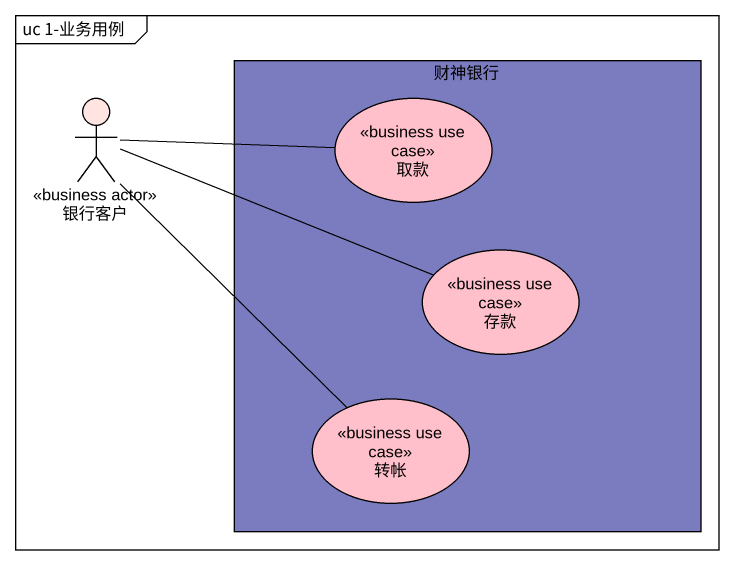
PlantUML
@startuml
mainframe uc 1-业务用例
actor 银行客户 <<business actor>> #FFE4E1
rectangle 财神银行 #7B7BC0 {
  usecase 取款 <<business use case>> #FFC0CB
  usecase 存款 <<business use case>> #FFC0CB
  usecase 转帐 <<business use case>> #FFC0CB
}
银行客户 -right- 取款
银行客户 -right- 存款
银行客户 -- 转帐
@enduml
